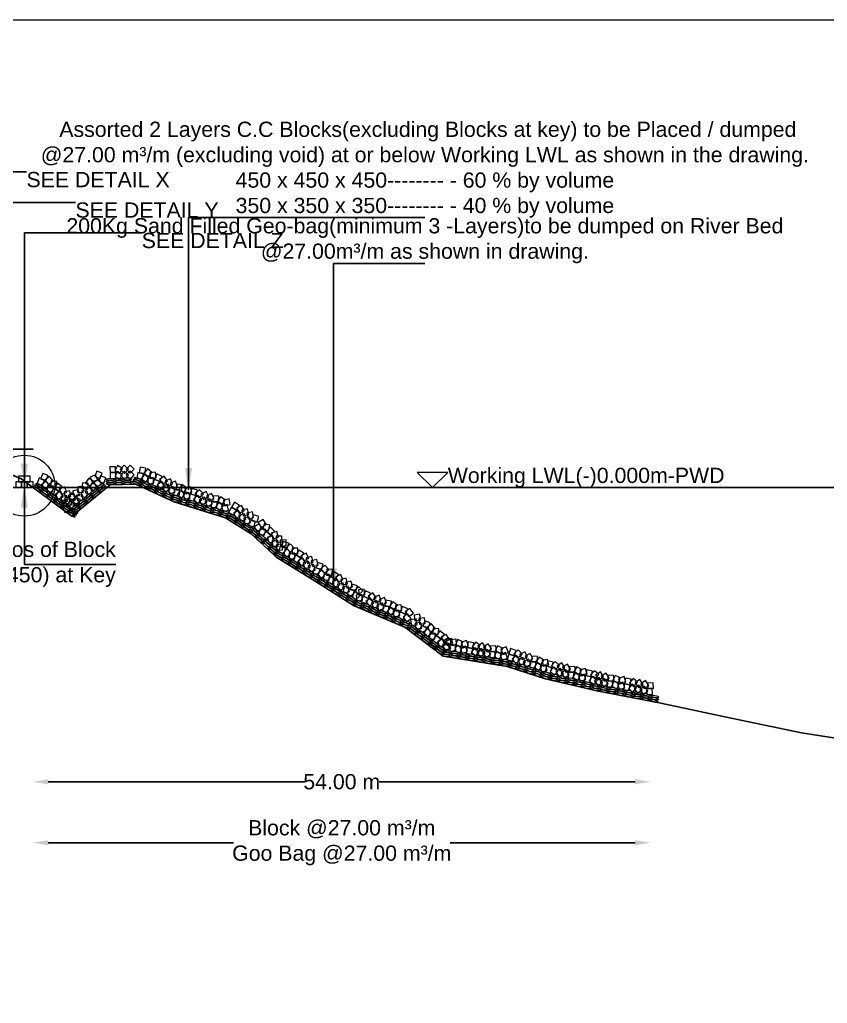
# Model space of a CAD drawing. Header units: inches. Extents: x 89000 to 305017, y -7071 to 0.
# Drawn here: x 161585 to 164235, y -3229 to 0 of the extents above; entities that cross this region are included whole.
import ezdxf

# ---------------------------------------------------------------- set-up
doc = ezdxf.new("R2010")
doc.units = ezdxf.units.IN
doc.header["$LTSCALE"] = 7
doc.header["$MEASUREMENT"] = 0
for name, color, linetype, lineweight in [('Cross Section Labels', 7, 'Continuous', 9), ('Existing_Bed_Level for Xsection', 7, 'Continuous', 25), ('Long Section Labels', 7, 'Continuous', 9)]:
    doc.layers.add(name, color=color, linetype=linetype, lineweight=lineweight)
doc.styles.get("Standard").update_dxf_attribs({"font": 'arial.ttf'})
doc.dimstyles.new('Appron Lebeling Style', dxfattribs={"dimtxt": 50, "dimasz": 50, "dimexe": 0.18, "dimexo": 0.0625, "dimgap": 0.09, "dimtad": 0, "dimtih": 1, "dimtoh": 1, "dimdec": 4, "dimzin": 0, "dimdsep": 46, "dimtxsty": 'Standard', "dimcen": 0.09, "dimse1": 1, "dimse2": 1, "dimadec": 0, "dimazin": 0, "dimtfac": 1, "dimtdec": 4, "dimtofl": 0, "dimtmove": 0, "dimatfit": 3, "dimfxl": 1, "dimtolj": 1, "dimtzin": 0, "dimarcsym": 0})
doc.dimstyles.get("Standard").update_dxf_attribs({"dimtxt": 0.18, "dimasz": 0.18, "dimexe": 0.18, "dimexo": 0.0625, "dimgap": 0.09, "dimtad": 0, "dimtih": 1, "dimtoh": 1, "dimdec": 4, "dimzin": 0, "dimdsep": 46, "dimtxsty": 'Standard', "dimcen": 0.09, "dimadec": 0, "dimazin": 0, "dimtfac": 1, "dimtdec": 4, "dimtofl": 0, "dimtmove": 0, "dimatfit": 3, "dimfxl": 1, "dimtolj": 1, "dimtzin": 0, "dimarcsym": 0})

# ---------------------------------------------------------------- blocks, each defined once
blk = doc.blocks.new('*D45')
at = {"layer": 'Cross Section Labels', "color": 0, "lineweight": -2, "transparency": 16777216}
for p, q in [((161678.4, -2502.1), (162518.8, -2502.1)), ((163604.4, -2502.1), (162764, -2502.1))]:
    blk.add_line(p, q, dxfattribs=at)
at = {"layer": 'Cross Section Labels', "color": 0, "transparency": 16777216}
for points in [[(161678.4, -2493.8), (161678.4, -2510.4), (161628.4, -2502.1)], [(163604.4, -2493.8), (163604.4, -2510.4), (163654.4, -2502.1)]]:
    blk.add_solid(points, dxfattribs=at)
at = {"layer": 'Defpoints', "color": 0, "transparency": 16777216}
for p in [(161628.4, -1536.1), (163654.4, -2237.3), (163654.4, -2502.1)]:
    blk.add_point(p, dxfattribs=at)
at = {"layer": 'Cross Section Labels', "color": 0, "transparency": 16777216, "insert": (162641.4, -2502.1), "char_height": 50, "attachment_point": 5}
blk.add_mtext('\\A1;54.00 m', dxfattribs=at)
blk = doc.blocks.new('*D46')
at = {"layer": 'Cross Section Labels', "color": 0, "lineweight": -2, "transparency": 16777216}
for p, q in [((161678.4, -2702.1), (162285.8, -2702.1)), ((163604.4, -2702.1), (162997, -2702.1))]:
    blk.add_line(p, q, dxfattribs=at)
at = {"layer": 'Cross Section Labels', "color": 0, "transparency": 16777216}
for points in [[(161678.4, -2693.8), (161678.4, -2710.4), (161628.4, -2702.1)], [(163604.4, -2693.8), (163604.4, -2710.4), (163654.4, -2702.1)]]:
    blk.add_solid(points, dxfattribs=at)
at = {"layer": 'Defpoints', "color": 0, "transparency": 16777216}
for p in [(161628.4, -1536.1), (163654.4, -2237.3), (163654.4, -2702.1)]:
    blk.add_point(p, dxfattribs=at)
at = {"layer": 'Cross Section Labels', "color": 0, "transparency": 16777216, "insert": (162641.4, -2702.1), "char_height": 50, "attachment_point": 5}
blk.add_mtext('\\A1;Block @27.00 m³/m ^JGoo Bag @27.00 m³/m ', dxfattribs=at)

msp = doc.modelspace()

# ---------------------------------------------------------------- linework, layer by layer
at = {"layer": 'Cross Section Labels'}
for points in [[(160000, 0), (170000, 0), (170000, -7071), (160000, -7071)], [(162939.2339, -1536.1), (162989.2339, -1486.1), (162889.2339, -1486.1)]]:
    msp.add_lwpolyline(points, close=True, dxfattribs=at)
msp.add_circle((161600.0839, -1529.8), 100, dxfattribs=at)
at = {"layer": 'Existing_Bed_Level for Xsection'}
for points in [[(161000, -1472.68), (161168, -1466.38), (161294, -1389.1), (161588, -1506.28), (161756, -1630.18), (161882, -1527.28), (161966, -1525.18), (162092, -1582.72), (162260, -1635.64), (162344, -1688.14), (162428, -1765.84), (162554, -1843.12), (162680, -1922.92), (162848, -1993.9), (162974, -2089.24), (163184, -2123.26), (163310, -2163.58), (163478, -2203.48), (163688, -2243.8), (163898, -2288.32), (164150, -2341.24), (164486, -2394.16), (164738, -2447.08), (164990, -2500)], [(161628.4339, -1410.1), (161000, -1410.1)], [(161000, -1536.1), (164990, -1536.1)]]:
    msp.add_lwpolyline(points, dxfattribs=at)
at = {"layer": 'Long Section Labels'}
for points in [[(161837.8096, -1482.44659), (161831.09903, -1500.11516), (161848.76759, -1506.82573), (161855.47817, -1489.15717)], [(161899.52915, -1467.60327), (161880.63506, -1468.07562), (161881.10741, -1486.96972), (161900.00151, -1486.49736)], [(161922.02857, -1473.02598), (161905.42422, -1463.99794), (161896.39618, -1480.6023), (161913.00053, -1489.63034)], [(161922.50093, -1491.92008), (161905.89657, -1482.89204), (161896.86853, -1499.49639), (161913.47289, -1508.52443)], [(161927.77779, -1462.98151), (161914.7462, -1476.67047), (161928.43516, -1489.70206), (161941.46675, -1476.0131)], [(161928.25014, -1481.87561), (161915.21855, -1495.56457), (161928.90751, -1508.59616), (161941.9391, -1494.9072)], [(161960.36058, -1475.53011), (161946.66125, -1462.50943), (161933.64056, -1476.20876), (161947.33989, -1489.22944)], [(161960.83293, -1494.42421), (161947.1336, -1481.40352), (161934.11291, -1495.10285), (161947.81225, -1508.12354)], [(161998.59508, -1472.62599), (161979.95609, -1469.49582), (161976.82592, -1488.13481), (161995.46491, -1491.26498)], [(162018.2067, -1486.9636), (162003.63478, -1474.92745), (161991.59862, -1489.49938), (162006.17055, -1501.53553)], [(161590.6339, -1517.2), (161571.7339, -1517.2), (161571.7339, -1536.1), (161590.6339, -1536.1)], [(161600.0839, -1498.3), (161581.1839, -1498.3), (161581.1839, -1517.2), (161600.0839, -1517.2)], [(161609.5339, -1517.2), (161590.6339, -1517.2), (161590.6339, -1536.1), (161609.5339, -1536.1)], [(161618.9839, -1498.3), (161600.0839, -1498.3), (161600.0839, -1517.2), (161618.9839, -1517.2)], [(161628.4339, -1517.2), (161609.5339, -1517.2), (161609.5339, -1536.1), (161628.4339, -1536.1)], [(161666.60824, -1511.51373), (161649.01096, -1504.6184), (161642.11562, -1522.21568), (161659.7129, -1529.11102)], [(161677.82619, -1496.30296), (161660.22891, -1489.40762), (161653.33357, -1507.00491), (161670.93085, -1513.90024)], [(161682.85321, -1529.57706), (161671.06711, -1514.80215), (161656.2922, -1526.58825), (161668.0783, -1541.36316)], [(161694.07116, -1514.36628), (161682.28506, -1499.59138), (161667.51015, -1511.37747), (161679.29625, -1526.15238)], [(161706.45218, -1515.75996), (161687.67156, -1513.63907), (161685.55067, -1532.4197), (161704.3313, -1534.54058)], [(161811.86333, -1505.35539), (161800.82071, -1520.69392), (161816.15924, -1531.73655), (161827.20186, -1516.39802)], [(161833.39006, -1494.09562), (161816.15449, -1501.85095), (161823.90982, -1519.08652), (161841.14539, -1511.33119)], [(161845.34496, -1508.73428), (161828.10939, -1516.4896), (161835.86472, -1533.72517), (161853.10029, -1525.96985)], [(161849.76451, -1497.08525), (161843.05393, -1514.75381), (161860.72249, -1521.46439), (161867.43307, -1503.79583)], [(161900.00151, -1486.49736), (161881.10741, -1486.96972), (161881.57976, -1505.86381), (161900.47386, -1505.39146)], [(161990.744, -1489.81815), (161972.105, -1486.68798), (161968.97483, -1505.32697), (161987.61383, -1508.45714)], [(162010.35562, -1504.15576), (161995.78369, -1492.11961), (161983.74754, -1506.69154), (161998.31947, -1518.72769)], [(162022.75868, -1502.97422), (162003.94322, -1504.75979), (162005.72879, -1523.57526), (162024.54426, -1521.78968)], [(162030.60977, -1485.78206), (162011.79431, -1487.56763), (162013.57988, -1506.3831), (162032.39535, -1504.59752)], [(162043.95752, -1516.45529), (162026.76536, -1508.6042), (162018.91428, -1525.79636), (162036.10644, -1533.64745)], [(162051.80861, -1499.26313), (162034.61645, -1491.41204), (162026.76536, -1508.6042), (162043.95752, -1516.45529)], [(162061.8087, -1531.18503), (162050.83618, -1515.79627), (162035.44742, -1526.7688), (162046.41995, -1542.15755)], [(162069.65979, -1513.99287), (162058.68727, -1498.60411), (162043.29851, -1509.57663), (162054.27103, -1524.96539)], [(162079.22771, -1507.48135), (162061.51683, -1514.07944), (162068.11491, -1531.79032), (162085.82579, -1525.19223)], [(162103.02238, -1533.03364), (162096.41019, -1515.32802), (162078.70457, -1521.94021), (162085.31676, -1539.64583)], [(161695.23424, -1530.97073), (161676.45361, -1528.84985), (161674.33273, -1547.63047), (161693.11335, -1549.75136)], [(161713.20862, -1548.52213), (161697.99784, -1537.30419), (161686.7799, -1552.51496), (161701.99067, -1563.73291)], [(161724.42656, -1533.31136), (161709.21579, -1522.09341), (161697.99784, -1537.30419), (161713.20862, -1548.52213)], [(161727.65013, -1566.60728), (161720.07582, -1549.2914), (161702.75993, -1556.86571), (161710.33425, -1574.18159)], [(161738.86808, -1551.3965), (161731.29376, -1534.08062), (161713.97788, -1541.65493), (161721.55219, -1558.97082)], [(161749.57032, -1546.99118), (161730.88127, -1549.8071), (161733.69719, -1568.49615), (161752.38624, -1565.68023)], [(161777.89931, -1543.5616), (161759.24623, -1546.60669), (161762.29132, -1565.25977), (161780.9444, -1562.21468)], [(161776.2847, -1532.10132), (161774.37951, -1550.90505), (161793.18324, -1552.81024), (161795.08843, -1534.00651)], [(161788.2396, -1546.73998), (161786.33441, -1565.54371), (161805.13814, -1567.44889), (161807.04333, -1548.64516)], [(161809.72035, -1522.04336), (161790.91511, -1520.15315), (161789.0249, -1538.95839), (161807.83014, -1540.8486)], [(161821.67526, -1536.68202), (161802.87002, -1534.7918), (161800.9798, -1553.59705), (161819.78504, -1555.48726)], [(161823.81823, -1519.99405), (161812.77561, -1535.33258), (161828.11414, -1546.3752), (161839.15676, -1531.03668)], [(162071.37662, -1524.67352), (162053.66574, -1531.2716), (162060.26383, -1548.98248), (162077.97471, -1542.3844)], [(162095.17129, -1550.2258), (162088.5591, -1532.52018), (162070.85348, -1539.13237), (162077.46567, -1556.83799)], [(162111.08913, -1544.77576), (162092.45014, -1541.64559), (162089.31997, -1560.28458), (162107.95896, -1563.41475)], [(162118.94022, -1527.5836), (162100.30122, -1524.45343), (162097.17105, -1543.09242), (162115.81005, -1546.22259)], [(162127.50578, -1554.53559), (162111.56495, -1544.38177), (162101.41113, -1560.32259), (162117.35195, -1570.47641)], [(162133.18422, -1536.5088), (162117.24339, -1526.35497), (162107.08957, -1542.29579), (162123.03039, -1552.44962)], [(162145.34801, -1533.81173), (162126.89468, -1537.89641), (162130.97936, -1556.34974), (162149.43269, -1552.26506)], [(162168.0431, -1544.585), (162150.0163, -1538.90656), (162144.33786, -1556.93335), (162162.36466, -1562.61179)], [(162187.56937, -1557.00894), (162174.78859, -1543.08552), (162160.86517, -1555.8663), (162173.64595, -1569.78972)], [(162196.26441, -1549.37079), (162179.4988, -1558.09572), (162188.22373, -1574.86133), (162204.98934, -1566.1364)], [(161730.91946, -1577.77994), (161713.68389, -1585.53527), (161721.43922, -1602.77084), (161738.67479, -1595.01551)], [(161738.35237, -1562.20196), (161719.66332, -1565.01787), (161722.47924, -1583.70692), (161741.16829, -1580.89101)], [(161735.339, -1566.13092), (161728.62843, -1583.79948), (161746.29699, -1590.51006), (161753.00757, -1572.84149)], [(161756.38538, -1592.10039), (161753.55458, -1573.41359), (161734.86778, -1576.24438), (161737.69858, -1594.93119)], [(161747.29391, -1580.76957), (161740.58333, -1598.43814), (161758.25189, -1605.14872), (161764.96247, -1587.48015)], [(161756.79853, -1553.0688), (161742.15987, -1565.02371), (161754.11478, -1579.66236), (161768.75343, -1567.70746)], [(161767.60333, -1576.88961), (161764.77253, -1558.20281), (161746.08573, -1561.03361), (161748.91653, -1579.72041)], [(161768.75343, -1567.70746), (161754.11478, -1579.66236), (161766.06968, -1594.30102), (161780.70834, -1582.34612)], [(161784.30161, -1574.82859), (161766.70433, -1567.93325), (161759.80899, -1585.53053), (161777.40628, -1592.42587)], [(161789.85421, -1558.20025), (161771.20113, -1561.24534), (161774.24622, -1579.89842), (161792.8993, -1576.85333)], [(162139.66957, -1551.83853), (162121.21624, -1555.9232), (162125.30092, -1574.37653), (162143.75425, -1570.29186)], [(162162.36466, -1562.61179), (162144.33786, -1556.93335), (162138.65942, -1574.96015), (162156.68622, -1580.63859)], [(162181.89093, -1575.03573), (162169.11015, -1561.11231), (162155.18673, -1573.89309), (162167.96751, -1587.81651)], [(162190.58597, -1567.39758), (162173.82036, -1576.12251), (162182.54529, -1592.88812), (162199.3109, -1584.16319)], [(162217.34089, -1589.83148), (162208.60261, -1573.07283), (162191.84396, -1581.8111), (162200.58223, -1598.56976)], [(162223.01933, -1571.80468), (162214.28105, -1555.04603), (162197.5224, -1563.78431), (162206.26068, -1580.54296)], [(162232.46816, -1582.46628), (162213.58576, -1581.65079), (162212.77027, -1600.53319), (162231.65267, -1601.34867)], [(162238.1466, -1564.43948), (162219.2642, -1563.62399), (162218.44871, -1582.50639), (162237.33111, -1583.32188)], [(162259.37178, -1576.25788), (162243.43096, -1566.10405), (162233.27713, -1582.04487), (162249.21795, -1592.1987)], [(162271.53557, -1573.56081), (162253.08224, -1577.64549), (162257.16692, -1596.09882), (162275.62025, -1592.01415)], [(161742.87436, -1592.4186), (161725.63879, -1600.17393), (161733.39412, -1617.4095), (161750.62969, -1609.65417)], [(161773.08367, -1590.03936), (161755.48638, -1583.14402), (161748.59105, -1600.74131), (161766.18833, -1607.63664)], [(162253.69334, -1594.28468), (162237.75251, -1584.13085), (162227.59869, -1600.07167), (162243.53951, -1610.2255)], [(162265.85713, -1591.58761), (162247.4038, -1595.67228), (162251.48848, -1614.12562), (162269.94181, -1610.04094)], [(162295.98436, -1610.58296), (162279.95719, -1600.56598), (162269.94021, -1616.59315), (162285.96738, -1626.61013)], [(162306.00134, -1594.55579), (162289.97417, -1584.53881), (162279.95719, -1600.56598), (162295.98436, -1610.58296)], [(162311.77178, -1627.50593), (162302.89035, -1610.8227), (162286.20712, -1619.70414), (162295.08855, -1636.38736)], [(162321.78876, -1611.47876), (162312.90733, -1594.79553), (162296.2241, -1603.67697), (162305.10553, -1620.3602)], [(162332.12118, -1606.26475), (162313.7035, -1610.50726), (162317.94601, -1628.92494), (162336.3637, -1624.68243)], [(162322.1042, -1622.29191), (162303.68652, -1626.53443), (162307.92903, -1644.95211), (162326.34672, -1640.7096)], [(162342.37952, -1650.71755), (162338.12235, -1632.30325), (162319.70805, -1636.56043), (162323.96522, -1654.97473)], [(162352.3965, -1634.69039), (162348.13933, -1616.27609), (162329.72503, -1620.53326), (162333.9822, -1638.94756)], [(162358.87028, -1647.38055), (162340.79553, -1641.85665), (162335.27163, -1659.9314), (162353.34638, -1665.4553)], [(162368.88726, -1631.35338), (162350.81251, -1625.82948), (162345.28861, -1643.90423), (162363.36336, -1649.42813)], [(162393.19857, -1656.75196), (162383.12172, -1640.76237), (162367.13212, -1650.83922), (162377.20898, -1666.82881)], [(162380.36468, -1670.62644), (162370.28782, -1654.63685), (162354.29823, -1664.7137), (162364.37509, -1680.70329)], [(162392.51512, -1673.38305), (162374.08502, -1669.19478), (162369.89675, -1687.62487), (162388.32684, -1691.81315)], [(162405.34901, -1659.50858), (162386.91892, -1655.3203), (162382.73064, -1673.75039), (162401.16074, -1677.93867)], [(162421.26849, -1678.94309), (162407.39401, -1666.10919), (162394.56012, -1679.98367), (162408.4346, -1692.81756)], [(162408.4346, -1692.81756), (162394.56012, -1679.98367), (162381.72623, -1693.85815), (162395.60071, -1706.69204)], [(162420.78383, -1712.39118), (162415.17432, -1694.34281), (162397.12595, -1699.95233), (162402.73547, -1718.00069)], [(162433.61772, -1698.5167), (162428.00821, -1680.46833), (162409.95985, -1686.07785), (162415.56936, -1704.12621)], [(162431.90821, -1709.19852), (162413.02225, -1709.92681), (162413.75053, -1728.81277), (162432.6365, -1728.08448)], [(162444.7421, -1695.32404), (162425.85614, -1696.05233), (162426.58443, -1714.93829), (162445.47039, -1714.21)], [(162459.3521, -1727.03608), (162458.60877, -1708.15071), (162439.72339, -1708.89403), (162440.46672, -1727.77941)], [(162446.5182, -1740.91056), (162445.77488, -1722.02519), (162426.8895, -1722.76851), (162427.63282, -1741.65389)], [(162457.76255, -1734.30167), (162439.64186, -1728.9304), (162434.27059, -1747.05109), (162452.39128, -1752.42236)], [(162467.64401, -1718.19059), (162449.52332, -1712.81933), (162444.15205, -1730.94002), (162462.27274, -1736.31129)], [(162475.48718, -1750.91553), (162462.48534, -1737.19831), (162448.76812, -1750.20015), (162461.76996, -1763.91737)], [(162485.36864, -1734.80445), (162472.3668, -1721.08723), (162458.64958, -1734.08908), (162471.65142, -1747.8063)], [(162497.82338, -1735.1384), (162478.93036, -1734.62503), (162478.41699, -1753.51805), (162497.31001, -1754.03142)], [(162517.22753, -1751.09488), (162501.11645, -1741.21342), (162491.23499, -1757.32449), (162507.34607, -1767.20595)], [(162487.94192, -1751.24947), (162469.0489, -1750.7361), (162468.53553, -1769.62913), (162487.42855, -1770.1425)], [(162507.34607, -1767.20595), (162491.23499, -1757.32449), (162481.35353, -1773.43557), (162497.46461, -1783.31703)], [(162523.27565, -1783.99518), (162514.25383, -1767.38744), (162497.6461, -1776.40926), (162506.66792, -1793.017)], [(162533.15711, -1767.8841), (162524.13529, -1751.27637), (162507.52756, -1760.29819), (162516.54938, -1776.90592)], [(162543.44519, -1762.58314), (162525.06394, -1766.98082), (162529.46163, -1785.36207), (162547.84288, -1780.96439)], [(162563.95952, -1790.83677), (162559.5472, -1772.45903), (162541.16945, -1776.87135), (162545.58178, -1795.2491)], [(162533.56373, -1778.69421), (162515.18248, -1783.0919), (162519.58017, -1801.47315), (162537.96142, -1797.07546)], [(162554.07806, -1806.94785), (162549.66574, -1788.57011), (162531.28799, -1792.98243), (162535.70032, -1811.36017)], [(162570.54008, -1803.47189), (162552.41939, -1798.10062), (162547.04812, -1816.22131), (162565.16881, -1821.59258)], [(162580.42154, -1787.36081), (162562.30085, -1781.98954), (162556.92958, -1800.11024), (162575.05027, -1805.4815)], [(162588.59292, -1820.58165), (162575.79, -1806.67859), (162561.88693, -1819.48151), (162574.68986, -1833.38458)], [(162598.7054, -1804.61457), (162585.90248, -1790.71151), (162571.99942, -1803.51443), (162584.80234, -1817.4175)], [(162611.15404, -1805.12787), (162592.27037, -1804.34243), (162591.48494, -1823.22611), (162610.36861, -1824.01154)], [(162601.04156, -1821.09495), (162582.15789, -1820.30952), (162581.37245, -1839.19319), (162600.25612, -1839.97862)], [(162620.21387, -1837.32926), (162604.24679, -1827.21677), (162594.1343, -1843.18385), (162610.10138, -1853.29634)], [(162630.32635, -1821.36217), (162614.35927, -1811.24969), (162604.24679, -1827.21677), (162620.21387, -1837.32926)], [(162635.89998, -1854.34618), (162627.11831, -1837.61022), (162610.38235, -1846.3919), (162619.16403, -1863.12785)], [(162646.01247, -1838.3791), (162637.23079, -1821.64314), (162620.49484, -1830.42482), (162629.27651, -1847.16077)], [(162656.37583, -1833.22686), (162637.93315, -1837.35934), (162642.06563, -1855.80202), (162660.50832, -1851.66954)], [(162646.26335, -1849.19394), (162627.82066, -1853.32642), (162631.95315, -1871.76911), (162650.39583, -1867.63662)], [(162666.36861, -1877.74012), (162662.22144, -1859.30073), (162643.78205, -1863.4479), (162647.92922, -1881.88728)], [(162676.48109, -1861.77304), (162672.33392, -1843.33365), (162653.89454, -1847.48082), (162658.0417, -1865.9202)], [(162682.87899, -1874.50162), (162664.83754, -1868.86991), (162659.20583, -1886.91136), (162677.24728, -1892.54307)], [(162692.99147, -1858.53454), (162674.95002, -1852.90283), (162669.31832, -1870.94428), (162687.35976, -1876.57599)], [(162710.47497, -1875.40196), (162697.67204, -1861.4989), (162683.76898, -1874.30182), (162696.5719, -1888.20489)], [(162714.62971, -1869.50966), (162695.87308, -1871.83316), (162698.19658, -1890.5898), (162716.95322, -1888.26629)], [(162700.36248, -1891.36905), (162687.55956, -1877.46598), (162673.6565, -1890.26891), (162686.45942, -1904.17197)], [(162707.27403, -1886.91954), (162688.5174, -1889.24305), (162690.84091, -1907.99968), (162709.59754, -1905.67617)], [(162728.85013, -1899.78818), (162711.44025, -1892.43251), (162704.08457, -1909.84239), (162721.49446, -1917.19806)], [(162736.20581, -1882.3783), (162718.79593, -1875.02262), (162711.44025, -1892.43251), (162728.85013, -1899.78818)], [(162747.11569, -1914.00082), (162735.7071, -1898.93251), (162720.63879, -1910.3411), (162732.04737, -1925.40941)], [(162754.47136, -1896.59094), (162743.06278, -1881.52263), (162727.99446, -1892.93121), (162739.40305, -1907.99953)], [(162763.84895, -1889.80818), (162746.33422, -1896.9106), (162753.43665, -1914.42533), (162770.95137, -1907.3229)], [(162788.3654, -1914.66878), (162781.24903, -1897.15971), (162763.73996, -1904.27608), (162770.85633, -1921.78515)], [(162756.49327, -1907.21806), (162738.97855, -1914.32049), (162746.08097, -1931.83521), (162763.5957, -1924.73279)], [(162781.00972, -1932.07866), (162773.89335, -1914.5696), (162756.38429, -1921.68597), (162763.50066, -1939.19503)], [(162796.76501, -1926.17514), (162778.04404, -1923.57987), (162775.44877, -1942.30083), (162794.16973, -1944.89611)], [(162804.12068, -1908.76526), (162785.39972, -1906.16999), (162782.80444, -1924.89095), (162801.52541, -1927.48622)], [(162816.77906, -1939.94541), (162801.86852, -1928.33138), (162790.25448, -1943.24191), (162805.16502, -1954.85595)], [(162824.13473, -1922.53553), (162809.2242, -1910.92149), (162797.61016, -1925.83203), (162812.5207, -1937.44607)], [(162836.49889, -1920.99938), (162817.74226, -1923.32289), (162820.06577, -1942.07953), (162838.8224, -1939.75602)], [(162858.07499, -1933.86803), (162840.66511, -1926.51235), (162833.30943, -1943.92224), (162850.71932, -1951.27791)], [(162876.34055, -1948.08067), (162864.93196, -1933.01236), (162849.86364, -1944.42094), (162861.27223, -1959.48926)], [(162829.14322, -1938.40927), (162810.38658, -1940.73278), (162812.71009, -1959.48941), (162831.46673, -1957.1659)], [(162850.71932, -1951.27791), (162833.30943, -1943.92224), (162825.95376, -1961.33212), (162843.36364, -1968.68779)], [(162868.98487, -1965.49055), (162857.57628, -1950.42224), (162842.50797, -1961.83083), (162853.91656, -1976.89914)], [(162886.07208, -1967.23754), (162867.3498, -1969.82335), (162869.93561, -1988.54562), (162888.65789, -1985.95981)], [(162897.47628, -1952.1659), (162878.75401, -1954.75171), (162881.33982, -1973.47399), (162900.06209, -1970.88818)], [(162915.14015, -1982.28389), (162912.53943, -1963.56368), (162893.81922, -1966.1644), (162896.41994, -1984.88461)], [(162903.73595, -1997.35553), (162901.13523, -1978.63532), (162882.41502, -1981.23604), (162885.01574, -1999.95625)], [(162920.45832, -1995.50006), (162902.94719, -1988.38878), (162895.83591, -2005.89991), (162913.34704, -2013.01119)], [(162931.86252, -1980.42842), (162914.35139, -1973.31715), (162907.24011, -1990.82828), (162924.75125, -1997.93956)], [(162936.47986, -2013.76184), (162924.8764, -1998.84307), (162909.95763, -2010.44654), (162921.5611, -2025.36531)], [(162947.88407, -1998.69021), (162936.2806, -1983.77144), (162921.36184, -1995.3749), (162932.9653, -2010.29367)], [(162960.24701, -2000.23607), (162941.4939, -1997.88433), (162939.14216, -2016.63745), (162957.89527, -2018.98919)], [(162948.84281, -2015.30771), (162930.0897, -2012.95596), (162927.73795, -2031.70908), (162946.49107, -2034.06082)], [(162966.59994, -2033.07888), (162951.5283, -2021.67468), (162940.1241, -2036.74631), (162955.19573, -2048.15051)], [(162978.00414, -2018.00725), (162962.9325, -2006.60304), (162951.5283, -2021.67468), (162966.59994, -2033.07888)], [(162980.81789, -2051.3403), (162973.45715, -2033.93256), (162956.04941, -2041.2933), (162963.41015, -2058.70104)], [(162992.2221, -2036.26867), (162984.86135, -2018.86092), (162967.45361, -2026.22166), (162974.81435, -2043.62941)], [(163002.51757, -2043.4356), (162991.45629, -2028.11052), (162976.13121, -2039.17179), (162987.19249, -2054.49688)], [(163002.97772, -2031.99532), (162984.25544, -2034.58114), (162986.84126, -2053.30341), (163005.56353, -2050.7176)], [(163016.42608, -2033.96809), (162997.62315, -2035.88118), (162999.53624, -2054.6841), (163018.33917, -2052.77102)], [(162991.57352, -2047.06696), (162972.85124, -2049.65277), (162975.43705, -2068.37504), (162994.15933, -2065.78923)], [(162999.49517, -2062.09237), (162988.4339, -2046.76729), (162973.10881, -2057.82857), (162984.17009, -2073.15365)], [(163013.40368, -2052.62486), (162994.60076, -2054.53795), (162996.51385, -2073.34088), (163015.31677, -2071.42779)], [(163036.10996, -2061.26244), (163018.87271, -2053.51084), (163011.12111, -2070.74809), (163028.35836, -2078.49969)], [(163039.13236, -2042.60567), (163021.89511, -2034.85407), (163014.14351, -2052.09132), (163031.38076, -2059.84292)], [(163047.75837, -2056.84127), (163030.08592, -2063.5416), (163036.78625, -2081.21405), (163054.4587, -2074.51372)], [(163050.78076, -2038.1845), (163033.10831, -2044.88483), (163039.80864, -2062.55728), (163057.4811, -2055.85695)], [(163071.76866, -2064.23287), (163053.11189, -2061.21047), (163050.08949, -2079.86725), (163068.74627, -2082.88964)], [(163074.79106, -2045.5761), (163056.13429, -2042.5537), (163053.11189, -2061.21047), (163071.76866, -2064.23287)], [(163092.88099, -2073.7144), (163078.2278, -2061.77732), (163066.29071, -2076.43051), (163080.9439, -2088.36759)], [(163095.90339, -2055.05763), (163081.2502, -2043.12055), (163069.31311, -2057.77374), (163083.9663, -2069.71082)], [(163100.38503, -2064.90337), (163085.05114, -2075.95244), (163096.10021, -2091.28633), (163111.4341, -2080.23726)], [(163103.40743, -2046.2466), (163088.07354, -2057.29567), (163099.12261, -2072.62956), (163114.4565, -2061.58049)], [(163133.11497, -2064.59238), (163122.05369, -2049.2673), (163106.72861, -2060.32857), (163117.78989, -2075.65366)], [(163147.02348, -2055.12487), (163128.22055, -2057.03795), (163130.13364, -2075.84088), (163148.93657, -2073.92779)], [(163169.72976, -2063.76245), (163152.49251, -2056.01085), (163144.74091, -2073.2481), (163161.97816, -2080.99969)], [(163181.37816, -2059.34128), (163163.70571, -2066.04161), (163170.40604, -2083.71406), (163188.0785, -2077.01373)], [(163213.54806, -2070.5372), (163195.54725, -2064.77694), (163189.78699, -2082.77776), (163207.7878, -2088.53802)], [(163130.09257, -2083.24915), (163119.0313, -2067.92407), (163103.70621, -2078.98534), (163114.76749, -2094.31043)], [(163144.00108, -2073.78164), (163125.19816, -2075.69473), (163127.11124, -2094.49765), (163145.91417, -2092.58457)], [(163166.70736, -2082.41922), (163149.47011, -2074.66762), (163141.71851, -2091.90487), (163158.95576, -2099.65647)], [(163178.35577, -2077.99805), (163160.68331, -2084.69838), (163167.38365, -2102.37083), (163185.0561, -2095.6705)], [(163207.7878, -2088.53802), (163189.78699, -2082.77776), (163184.02673, -2100.77857), (163202.02754, -2106.53883)], [(163227.25745, -2101.05052), (163214.54004, -2087.06919), (163200.55871, -2099.7866), (163213.27612, -2113.76792)], [(163233.01771, -2083.0497), (163220.3003, -2069.06837), (163206.31897, -2081.78578), (163219.03638, -2095.76711)], [(163235.98708, -2093.45194), (163219.18202, -2102.10063), (163227.83071, -2118.90569), (163244.63577, -2110.257)], [(163241.74735, -2075.45112), (163224.94228, -2084.09981), (163233.59097, -2100.90488), (163250.39604, -2092.25619)], [(163268.4001, -2098.00631), (163259.73803, -2081.20814), (163242.93986, -2089.87021), (163251.60192, -2106.66838)], [(163283.56066, -2090.7099), (163264.68216, -2089.80865), (163263.78092, -2108.68715), (163282.65942, -2109.5884)], [(163304.73194, -2102.62458), (163288.8374, -2092.39845), (163278.61128, -2108.29299), (163294.50581, -2118.51912)], [(163262.63983, -2116.00713), (163253.97777, -2099.20896), (163237.17959, -2107.87103), (163245.84166, -2124.6692)], [(163277.8004, -2108.71071), (163258.9219, -2107.80947), (163258.02066, -2126.68797), (163276.89916, -2127.58921)], [(163298.97168, -2120.6254), (163283.07714, -2110.39927), (163272.85101, -2126.29381), (163288.74555, -2136.51993)], [(163311.1476, -2117.98361), (163292.67591, -2121.98442), (163296.67672, -2140.45612), (163315.14842, -2136.4553)], [(163316.90786, -2099.98279), (163298.43617, -2103.98361), (163302.43699, -2122.4553), (163320.90868, -2118.45448)], [(163331.06958, -2127.14247), (163312.68108, -2122.77521), (163308.31381, -2141.16371), (163326.70232, -2145.53098)], [(163335.43685, -2108.75397), (163317.04835, -2104.38671), (163312.68108, -2122.77521), (163331.06958, -2127.14247)], [(163351.43881, -2138.12993), (163337.68977, -2125.16175), (163324.72159, -2138.91079), (163338.47063, -2151.87897)], [(163355.80608, -2119.74143), (163342.05704, -2106.77325), (163329.08886, -2120.52229), (163342.8379, -2133.49047)], [(163359.562, -2129.88623), (163343.4673, -2139.79433), (163353.3754, -2155.88903), (163369.4701, -2145.98093)], [(163363.92927, -2111.49772), (163347.83457, -2121.40583), (163357.74267, -2137.50053), (163373.83737, -2127.59243)], [(163392.22833, -2131.94934), (163382.30742, -2115.86253), (163366.22061, -2125.78345), (163376.14152, -2141.87026)], [(163406.78673, -2123.51528), (163387.89458, -2124.0599), (163388.43921, -2142.95205), (163407.33136, -2142.40743)], [(163428.80691, -2133.77658), (163412.17712, -2124.79549), (163403.19603, -2141.42529), (163419.82583, -2150.40638)], [(163440.74524, -2130.21169), (163422.63346, -2135.61293), (163428.0347, -2153.72471), (163446.14648, -2148.32347)], [(163387.86106, -2150.33785), (163377.94015, -2134.25104), (163361.85334, -2144.17195), (163371.77425, -2160.25876)], [(163402.41947, -2141.90378), (163383.52731, -2142.4484), (163384.07194, -2161.34056), (163402.96409, -2160.79593)], [(163424.43964, -2152.16508), (163407.80985, -2143.18399), (163398.82876, -2159.81379), (163415.45856, -2168.79488)], [(163436.37797, -2148.60019), (163418.26619, -2154.00143), (163423.66743, -2172.11322), (163441.77921, -2166.71197)], [(163459.78909, -2157.71336), (163441.40059, -2153.34609), (163437.03332, -2171.73459), (163455.42182, -2176.10186)], [(163464.15636, -2139.32486), (163445.76786, -2134.95759), (163441.40059, -2153.34609), (163459.78909, -2157.71336)], [(163480.15832, -2168.70081), (163466.40928, -2155.73263), (163453.44109, -2169.48167), (163467.19013, -2182.44986)], [(163484.52559, -2150.31231), (163470.77655, -2137.34413), (163457.80836, -2151.09317), (163471.5574, -2164.06136)], [(163486.40139, -2160.0508), (163470.75265, -2170.64924), (163481.35109, -2186.29798), (163496.99983, -2175.69954)], [(163489.9651, -2141.48982), (163474.31636, -2152.08826), (163484.9148, -2167.737), (163500.56354, -2157.13856)], [(163515.56282, -2179.2528), (163504.95192, -2163.6125), (163489.31162, -2174.2234), (163499.92252, -2189.8637)], [(163519.12653, -2160.69182), (163508.51562, -2145.05152), (163492.87533, -2155.66242), (163503.48623, -2171.30272)], [(163533.30449, -2151.6328), (163514.45388, -2152.99824), (163515.81932, -2171.84885), (163534.66993, -2170.48341)], [(163555.74996, -2160.92709), (163538.74544, -2152.67746), (163530.49582, -2169.68198), (163547.50034, -2177.93161)], [(163567.52202, -2156.84656), (163549.66218, -2163.03009), (163555.84572, -2180.88993), (163573.70556, -2174.7064)], [(163591.30719, -2164.93332), (163572.74621, -2161.36961), (163569.1825, -2179.93059), (163587.74348, -2183.4943)], [(163612.13484, -2175.02484), (163597.83501, -2162.66665), (163585.47682, -2176.96648), (163599.77665, -2189.32467)], [(163529.74079, -2170.19378), (163510.89017, -2171.55922), (163512.25561, -2190.40983), (163531.10623, -2189.04439)], [(163552.18625, -2179.48807), (163535.18173, -2171.23844), (163526.93211, -2188.24296), (163543.93663, -2196.49259)], [(163563.95831, -2175.40754), (163546.09847, -2181.59107), (163552.28201, -2199.45091), (163570.14185, -2193.26738)], [(163587.74348, -2183.4943), (163569.1825, -2179.93059), (163565.6188, -2198.49157), (163584.17978, -2202.05528)], [(163608.57113, -2193.58582), (163594.2713, -2181.22763), (163581.91311, -2195.52746), (163596.21294, -2207.88565)], [(163616.32825, -2184.99676), (163600.67951, -2195.5952), (163611.27795, -2211.24394), (163626.92669, -2200.6455)], [(163619.89196, -2166.43578), (163604.24322, -2177.03422), (163614.84166, -2192.68296), (163630.4904, -2182.08452)], [(163645.48968, -2204.19875), (163634.87878, -2188.55846), (163619.23848, -2199.16936), (163629.84938, -2214.80965)], [(163649.05339, -2185.63777), (163638.44249, -2169.99748), (163622.80219, -2180.60838), (163633.41309, -2196.24867)], [(163659.66765, -2195.13974), (163640.81704, -2196.50518), (163642.18247, -2215.35579), (163661.03309, -2213.99035)], [(163663.23136, -2176.57876), (163644.38074, -2177.9442), (163645.74618, -2196.79481), (163664.59679, -2195.42937)]]:
    msp.add_lwpolyline(points, close=True, dxfattribs=at)
for centre, major_axis in [((161881.85373, -1509.42808), (13.97323, 0.34933)), ((161882.03217, -1516.56585), (13.97323, 0.34933)), ((161909.80019, -1508.72942), (13.97323, 0.34933)), ((161909.97864, -1515.86719), (13.97323, 0.34933)), ((161937.74666, -1508.03076), (13.97323, 0.34933)), ((161937.92511, -1515.16853), (13.97323, 0.34933)), ((161967.60968, -1521.99045), (12.71456, -5.80632)), ((161970.57565, -1515.49563), (12.71456, -5.80632)), ((161973.54161, -1509.00082), (12.71456, -5.80632)), ((161998.97073, -1520.61345), (12.71456, -5.80632)), ((161641.80206, -1541.52315), (11.24921, -8.29629)), ((161646.03995, -1535.77686), (11.24921, -8.29629)), ((161650.27784, -1530.03056), (11.24921, -8.29629)), ((161664.30048, -1558.11574), (11.24921, -8.29629)), ((161668.53837, -1552.36944), (11.24921, -8.29629)), ((161672.77627, -1546.62315), (11.24921, -8.29629)), ((161827.63716, -1548.63015), (10.8261, 8.84132)), ((161832.15346, -1554.16031), (10.8261, 8.84132)), ((161836.66976, -1559.69047), (10.8261, 8.84132)), ((161849.28936, -1530.94752), (10.8261, 8.84132)), ((161853.80566, -1536.47768), (10.8261, 8.84132)), ((161858.32196, -1542.00783), (10.8261, 8.84132)), ((161882.21061, -1523.70362), (13.97323, 0.34933)), ((161910.15708, -1523.00496), (13.97323, 0.34933)), ((161938.10355, -1522.3063), (13.97323, 0.34933)), ((161993.0388, -1533.60308), (12.71456, -5.80632)), ((161996.00477, -1527.10826), (12.71456, -5.80632)), ((162018.46792, -1545.21571), (12.71456, -5.80632)), ((162021.43388, -1538.72089), (12.71456, -5.80632)), ((162024.39985, -1532.22608), (12.71456, -5.80632)), ((162043.89703, -1556.82834), (12.71456, -5.80632)), ((162046.863, -1550.33352), (12.71456, -5.80632)), ((162049.82897, -1543.83871), (12.71456, -5.80632)), ((162075.25808, -1555.45134), (12.71456, -5.80632)), ((161686.79891, -1574.70833), (11.24921, -8.29629)), ((161691.0368, -1568.96203), (11.24921, -8.29629)), ((161695.27469, -1563.21574), (11.24921, -8.29629)), ((161709.29734, -1591.30092), (11.24921, -8.29629)), ((161713.53523, -1585.55462), (11.24921, -8.29629)), ((161717.77312, -1579.80833), (11.24921, -8.29629)), ((161784.33276, -1583.99541), (10.8261, 8.84132)), ((161788.84906, -1589.52557), (10.8261, 8.84132)), ((161805.98496, -1566.31278), (10.8261, 8.84132)), ((161810.50126, -1571.84294), (10.8261, 8.84132)), ((161815.01756, -1577.3731), (10.8261, 8.84132)), ((162069.32615, -1568.44097), (12.71456, -5.80632)), ((162072.29212, -1561.94616), (12.71456, -5.80632)), ((162094.40665, -1579.73517), (13.33182, -4.19952)), ((162096.55183, -1572.92504), (13.33182, -4.19952)), ((162098.69702, -1566.11492), (13.33182, -4.19952)), ((162121.07028, -1588.13421), (13.33182, -4.19952)), ((162123.21547, -1581.32409), (13.33182, -4.19952)), ((162125.36066, -1574.51396), (13.33182, -4.19952)), ((162152.02429, -1582.91301), (13.33182, -4.19952)), ((161731.79576, -1607.89351), (11.24921, -8.29629)), ((161736.03365, -1602.14721), (11.24921, -8.29629)), ((161740.27154, -1596.40092), (11.24921, -8.29629)), ((161754.29419, -1624.4861), (11.24921, -8.29629)), ((161758.53208, -1618.7398), (11.24921, -8.29629)), ((161762.76997, -1612.99351), (11.24921, -8.29629)), ((161762.68056, -1601.67804), (10.8261, 8.84132)), ((161767.19686, -1607.2082), (10.8261, 8.84132)), ((161771.71315, -1612.73836), (10.8261, 8.84132)), ((161793.36535, -1595.05573), (10.8261, 8.84132)), ((162147.73391, -1596.53325), (13.33182, -4.19952)), ((162149.8791, -1589.72313), (13.33182, -4.19952)), ((162174.39754, -1604.9323), (13.33182, -4.19952)), ((162176.54273, -1598.12218), (13.33182, -4.19952)), ((162178.68792, -1591.31205), (13.33182, -4.19952)), ((162201.06117, -1613.33134), (13.33182, -4.19952)), ((162203.20636, -1606.52122), (13.33182, -4.19952)), ((162205.35155, -1599.7111), (13.33182, -4.19952)), ((162229.86999, -1614.92026), (13.33182, -4.19952)), ((162232.01518, -1608.11014), (13.33182, -4.19952)), ((162258.67881, -1616.50918), (13.33182, -4.19952)), ((162227.72481, -1621.73039), (13.33182, -4.19952)), ((162254.38844, -1630.12943), (13.33182, -4.19952)), ((162256.53363, -1623.31931), (13.33182, -4.19952)), ((162279.65534, -1643.71468), (11.85298, -7.40811)), ((162283.43954, -1637.65997), (11.85298, -7.40811)), ((162287.22373, -1631.60526), (11.85298, -7.40811)), ((162307.1455, -1652.47619), (11.85298, -7.40811)), ((162310.92969, -1646.42149), (11.85298, -7.40811)), ((162303.36131, -1658.5309), (11.85298, -7.40811)), ((162327.06727, -1673.34713), (11.85298, -7.40811)), ((162330.85146, -1667.29242), (11.85298, -7.40811)), ((162334.63565, -1661.23771), (11.85298, -7.40811)), ((162350.6497, -1689.42788), (10.26095, -9.49138)), ((162355.49806, -1684.18641), (10.26095, -9.49138)), ((162360.34642, -1678.94494), (10.26095, -9.49138)), ((162371.1716, -1708.41063), (10.26095, -9.49138)), ((162376.01996, -1703.16916), (10.26095, -9.49138)), ((162380.86832, -1697.92769), (10.26095, -9.49138)), ((162396.54186, -1722.15191), (10.26095, -9.49138)), ((162401.39022, -1716.91044), (10.26095, -9.49138)), ((162391.6935, -1727.39338), (10.26095, -9.49138)), ((162412.21539, -1746.37614), (10.26095, -9.49138)), ((162417.06375, -1741.13467), (10.26095, -9.49138)), ((162421.91211, -1735.8932), (10.26095, -9.49138)), ((162440.01848, -1752.27139), (11.91504, -7.30789)), ((162432.55249, -1764.4442), (11.91504, -7.30789)), ((162436.28548, -1758.3578), (11.91504, -7.30789)), ((162456.38256, -1779.05998), (11.91504, -7.30789)), ((162460.11555, -1772.97357), (11.91504, -7.30789)), ((162463.84855, -1766.88717), (11.91504, -7.30789)), ((162487.67862, -1781.50294), (11.91504, -7.30789)), ((162480.21263, -1793.67576), (11.91504, -7.30789)), ((162483.94563, -1787.58935), (11.91504, -7.30789)), ((162504.0427, -1808.29153), (11.91504, -7.30789)), ((162507.7757, -1802.20513), (11.91504, -7.30789)), ((162511.50869, -1796.11872), (11.91504, -7.30789)), ((162531.60577, -1816.8209), (11.91504, -7.30789)), ((162535.33876, -1810.7345), (11.91504, -7.30789)), ((162527.87277, -1822.90731), (11.91504, -7.30789)), ((162551.70284, -1837.52309), (11.91504, -7.30789)), ((162555.43584, -1831.43668), (11.91504, -7.30789)), ((162559.16883, -1825.35028), (11.91504, -7.30789)), ((162579.22105, -1846.41606), (11.80854, -7.47874)), ((162583.04132, -1840.38405), (11.80854, -7.47874)), ((162575.40078, -1852.44807), (11.80854, -7.47874)), ((162599.01787, -1867.40556), (11.80854, -7.47874)), ((162602.83814, -1861.37355), (11.80854, -7.47874)), ((162606.65841, -1855.34154), (11.80854, -7.47874)), ((162626.45522, -1876.33104), (11.80854, -7.47874)), ((162630.2755, -1870.29903), (11.80854, -7.47874)), ((162622.63495, -1882.36305), (11.80854, -7.47874)), ((162646.25204, -1897.32053), (11.80854, -7.47874)), ((162650.07231, -1891.28853), (11.80854, -7.47874)), ((162653.89258, -1885.25652), (11.80854, -7.47874)), ((162669.86912, -1912.27802), (11.80854, -7.47874)), ((162673.6894, -1906.24601), (11.80854, -7.47874)), ((162677.50967, -1900.21401), (11.80854, -7.47874)), ((162699.56913, -1911.81017), (12.87558, -5.43993)), ((162694.01151, -1924.9643), (12.87558, -5.43993)), ((162696.79032, -1918.38724), (12.87558, -5.43993)), ((162719.76266, -1935.84417), (12.87558, -5.43993)), ((162722.54147, -1929.2671), (12.87558, -5.43993)), ((162725.32028, -1922.69003), (12.87558, -5.43993)), ((162748.29262, -1940.14696), (12.87558, -5.43993)), ((162751.07143, -1933.56989), (12.87558, -5.43993)), ((162776.82258, -1944.44976), (12.87558, -5.43993)), ((162745.51381, -1946.72403), (12.87558, -5.43993)), ((162771.26496, -1957.60389), (12.87558, -5.43993)), ((162774.04377, -1951.02682), (12.87558, -5.43993)), ((162797.01611, -1968.48375), (12.87558, -5.43993)), ((162799.79492, -1961.90668), (12.87558, -5.43993)), ((162802.57374, -1955.32962), (12.87558, -5.43993)), ((162825.54608, -1972.78655), (12.87558, -5.43993)), ((162828.32489, -1966.20948), (12.87558, -5.43993)), ((162854.07604, -1977.08934), (12.87558, -5.43993)), ((162822.76727, -1979.36361), (12.87558, -5.43993)), ((162848.51842, -1990.24347), (12.87558, -5.43993)), ((162851.29723, -1983.66641), (12.87558, -5.43993)), ((162871.69274, -2007.35069), (11.14631, -8.43404)), ((162876.00099, -2001.65696), (11.14631, -8.43404)), ((162880.30925, -1995.96323), (11.14631, -8.43404)), ((162893.98536, -2024.21877), (11.14631, -8.43404)), ((162898.29362, -2018.52504), (11.14631, -8.43404)), ((162902.60187, -2012.83131), (11.14631, -8.43404)), ((162916.27798, -2041.08685), (11.14631, -8.43404)), ((162920.58624, -2035.39312), (11.14631, -8.43404)), ((162924.89449, -2029.6994), (11.14631, -8.43404)), ((162938.5706, -2057.95494), (11.14631, -8.43404)), ((162942.87886, -2052.26121), (11.14631, -8.43404)), ((162947.18711, -2046.56748), (11.14631, -8.43404)), ((162960.86322, -2074.82302), (11.14631, -8.43404)), ((162965.17148, -2069.12929), (11.14631, -8.43404)), ((162969.47973, -2063.43556), (11.14631, -8.43404)), ((162983.23814, -2087.12004), (13.79772, -2.23523)), ((162984.37993, -2080.07192), (13.79772, -2.23523)), ((162985.52173, -2073.02381), (13.79772, -2.23523)), ((163010.83357, -2091.5905), (13.79772, -2.23523)), ((163011.97537, -2084.54238), (13.79772, -2.23523)), ((163013.11716, -2077.49427), (13.79772, -2.23523)), ((163038.42901, -2096.06096), (13.79772, -2.23523)), ((163039.57081, -2089.01284), (13.79772, -2.23523)), ((163040.7126, -2081.96473), (13.79772, -2.23523)), ((163066.02445, -2100.53142), (13.79772, -2.23523)), ((163067.16624, -2093.48331), (13.79772, -2.23523)), ((163068.30804, -2086.43519), (13.79772, -2.23523)), ((163094.76168, -2097.95377), (13.79772, -2.23523)), ((163095.90348, -2090.90565), (13.79772, -2.23523)), ((163122.35712, -2102.42423), (13.79772, -2.23523)), ((163123.49891, -2095.37611), (13.79772, -2.23523)), ((163151.09435, -2099.84657), (13.79772, -2.23523)), ((163093.61989, -2105.00188), (13.79772, -2.23523)), ((163121.21533, -2109.47234), (13.79772, -2.23523)), ((163148.81076, -2113.9428), (13.79772, -2.23523)), ((163149.95256, -2106.89469), (13.79772, -2.23523)), ((163176.4062, -2118.41326), (13.79772, -2.23523)), ((163177.548, -2111.36515), (13.79772, -2.23523)), ((163178.68979, -2104.31704), (13.79772, -2.23523)), ((163203.83562, -2125.85907), (13.3126, -4.26003)), ((163206.01172, -2119.05876), (13.3126, -4.26003)), ((163208.18782, -2112.25845), (13.3126, -4.26003)), ((163230.46083, -2134.37914), (13.3126, -4.26003)), ((163232.63693, -2127.57883), (13.3126, -4.26003)), ((163234.81303, -2120.77852), (13.3126, -4.26003)), ((163259.26214, -2136.09889), (13.3126, -4.26003)), ((163261.43824, -2129.29859), (13.3126, -4.26003)), ((163257.08604, -2142.8992), (13.3126, -4.26003)), ((163283.71125, -2151.41927), (13.3126, -4.26003)), ((163285.88735, -2144.61896), (13.3126, -4.26003)), ((163288.06344, -2137.81865), (13.3126, -4.26003)), ((163310.33645, -2159.93934), (13.3126, -4.26003)), ((163312.51255, -2153.13903), (13.3126, -4.26003)), ((163314.68865, -2146.33872), (13.3126, -4.26003)), ((163337.25578, -2166.38394), (13.59932, -3.22984)), ((163338.90564, -2159.43718), (13.59932, -3.22984)), ((163340.5555, -2152.49041), (13.59932, -3.22984)), ((163366.10428, -2165.89685), (13.59932, -3.22984)), ((163367.75413, -2158.95009), (13.59932, -3.22984)), ((163394.95277, -2165.40976), (13.59932, -3.22984)), ((163364.45442, -2172.84362), (13.59932, -3.22984)), ((163391.65305, -2179.3033), (13.59932, -3.22984)), ((163393.30291, -2172.35653), (13.59932, -3.22984)), ((163418.85169, -2185.76297), (13.59932, -3.22984)), ((163420.50155, -2178.81621), (13.59932, -3.22984)), ((163422.1514, -2171.86944), (13.59932, -3.22984)), ((163446.05033, -2192.22265), (13.59932, -3.22984)), ((163447.70018, -2185.27588), (13.59932, -3.22984)), ((163449.35004, -2178.32911), (13.59932, -3.22984)), ((163473.24896, -2198.68232), (13.59932, -3.22984)), ((163474.89882, -2191.73556), (13.59932, -3.22984)), ((163476.54868, -2184.78879), (13.59932, -3.22984)), ((163501.84492, -2197.1526), (13.72688, -2.63556)), ((163503.19121, -2190.14068), (13.72688, -2.63556)), ((163530.64496, -2195.4118), (13.72688, -2.63556)), ((163558.09871, -2200.68292), (13.72688, -2.63556)), ((163500.49863, -2204.16453), (13.72688, -2.63556)), ((163527.95238, -2209.43565), (13.72688, -2.63556)), ((163529.29867, -2202.42372), (13.72688, -2.63556)), ((163555.40613, -2214.70677), (13.72688, -2.63556)), ((163556.75242, -2207.69484), (13.72688, -2.63556)), ((163582.85988, -2219.97789), (13.72688, -2.63556)), ((163584.20617, -2212.96597), (13.72688, -2.63556)), ((163585.55246, -2205.95404), (13.72688, -2.63556)), ((163610.31364, -2225.24901), (13.72688, -2.63556)), ((163611.65993, -2218.23709), (13.72688, -2.63556)), ((163613.00622, -2211.22516), (13.72688, -2.63556)), ((163637.76739, -2230.52013), (13.72688, -2.63556)), ((163639.11368, -2223.50821), (13.72688, -2.63556)), ((163640.45997, -2216.49628), (13.72688, -2.63556)), ((163666.56743, -2228.77933), (13.72688, -2.63556)), ((163667.91372, -2221.7674), (13.72688, -2.63556)), ((163665.22114, -2235.79125), (13.72688, -2.63556))]:
    msp.add_ellipse(centre, major_axis=major_axis, ratio=0.255, dxfattribs=at)

# ---------------------------------------------------------------- texts
at = {"layer": 'Cross Section Labels', "char_height": 50}
for s, insert, attachment_point in [(' Assorted 2 Layers C.C Blocks(excluding Blocks at key) to be Placed / dumped^J@27.00 m³/m (excluding void) at or below Working LWL as shown in the drawing.^J450 x 450 x 450-------- - 60 % by volume^J350 x 350 x 350-------- - 40 % by volume', (162914.18848, -650), 8), ('SEE DETAIL X', (161607.1339, -500), 1), ('SEE DETAIL Y', (161767.7839, -600), 1), ('200Kg Sand Filled Geo-bag(minimum 3 -Layers)to be dumped on River Bed^J@27.00m³/m as shown in drawing.', (162914.18848, -800), 8), ('SEE DETAIL Z', (161985.1339, -700), 1), ('Working LWL(-)0.000m-PWD', (162989.2339, -1536.1), 7), ('5 Nos of Block ^J(450X450X450) at Key', (161900.0839, -1788.1), 6)]:
    msp.add_mtext(s, dxfattribs=dict(at, insert=insert, attachment_point=attachment_point))

# ---------------------------------------------------------------- dimensions: what is measured, and where the dimension line sits
at = {"layer": 'Cross Section Labels'}
for base, text, picture, middle in [((163654.38483, -2502.1), '54.00 m', '*D45', (162641.40936, -2502.1)), ((163654.38483, -2702.1), 'Block @27.00 m³/m ^JGoo Bag @27.00 m³/m ', '*D46', (162641.40936, -2702.1))]:
    dim = msp.add_linear_dim(base=base, p1=(161628.4339, -1536.1), p2=(163654.38483, -2237.34589), text=text, dimstyle='Appron Lebeling Style', dxfattribs=at)
    dim.commit()
    dim.dimension.update_dxf_attribs({"geometry": picture, "text_midpoint": middle})

# ---------------------------------------------------------------- leaders
at = {"layer": 'Cross Section Labels', "annotation_type": 0, "has_hookline": 1}
for points, hookline_direction, text_width in [([(161307.1339, -1410.1), (161307.1339, -500), (161607.0439, -500)], 0, 466.13233), ([(161467.7839, -1463.65), (161467.7839, -600), (161767.6939, -600)], 0, 466.03001), ([(162138.64825, -1543.54245), (162138.64825, -650), (162914.09848, -650)], 0, 2510.77763), ([(161600.0839, -1529.8), (161600.0839, -700), (161985.0439, -700)], 0, 460.91405), ([(162614.18848, -1872.96683), (162614.18848, -800), (162914.09848, -800)], 0, 2345.7367), ([(161600.0839, -1529.8), (161600.0839, -1788.1), (161900.1739, -1788.1)], 1, 701.90996)]:
    msp.add_leader(points, dimstyle='Standard', override={"dimasz": 72}, dxfattribs=dict(at, hookline_direction=hookline_direction, text_width=text_width))

doc.saveas('drawing.dxf')
